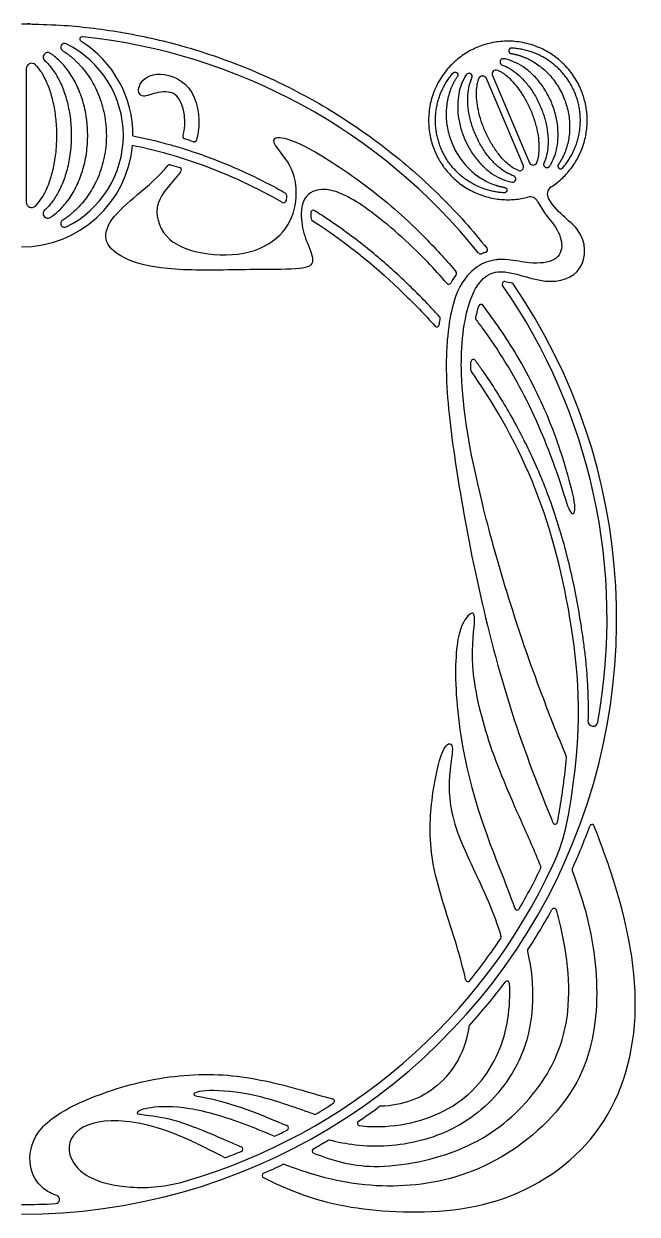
# Model space of a CAD drawing. Header units: millimetres. Extents: x -100 to 100, y -104 to 91.
# Drawn here: x 72.69 to 97.11, y -23.82 to 23.57 of the extents above; entities that cross this region are included whole.
import ezdxf

# ---------------------------------------------------------------- set-up
doc = ezdxf.new("R2010")
doc.units = ezdxf.units.MM
doc.header["$MEASUREMENT"] = 0
doc.layers.add('Layer 03', color=5, linetype='Continuous')

msp = doc.modelspace()

# ---------------------------------------------------------------- linework, layer by layer
at = {"layer": 'Layer 03'}
for p, q in [((72.789, 21.781), (72.789, 16.468)), ((91.096, 21.405), (92.575, 17.929)), ((91.347, 21.511), (92.826, 18.036))]:
    msp.add_line(p, q, dxfattribs=at)
for centre, radius, start, end in [((74.315, 22.631), 0.153, 63.9125, 237.7591), ((72.598, 19.125), 4.057, 296.0875, 63.9125), ((75.019, 22.96), 0.0956, 84.0133, 237.7326), ((72.598, 19.125), 4.44, 359.7691, 57.7326), ((72.598, -0.129), 23.31, 38.6828, 84.0133), ((73.644, 22.239), 0.184, 56.3767, 228.1008), ((73.004, 21.781), 0.215, 45.9615, 180), ((90.41, 21.467), 0.131, 334.9506, 146.6746), ((91.487, 21.571), 0.153, 69.0132, 203.0513), ((79.122, 19.075), 0.0956, 165.4143, 252.959), ((72.598, 19.125), 4.44, 270, 354.775), ((79.473, 18.964), 0.0956, 251.9143, 345.4514), ((92.966, 18.096), 0.153, 203.0513, 337.1073), ((78.499, 17.864), 0.0956, 73.6974, 141.7651), ((78.871, 17.751), 0.0956, 323.3697, 72.5106), ((92.435, 17.869), 0.153, 248.9954, 23.0513), ((92.144, 17.392), 0.131, 259.4259, 71.1515), ((93.867, 16.789), 0.34, 123.0332, 211.7879), ((83.056, 16.747), 0.0956, 357.5485, 60.4766), ((92.844, 16.337), 0.34, 28.053, 104.6325), ((73.004, 16.468), 0.215, 180, 314.056), ((73.644, 16.01), 0.184, 131.8998, 303.6254), ((83.037, 16.537), 0.0956, 240.2651, 352.4217), ((84.216, 16.048), 0.0956, 57.4394, 177.0646), ((74.315, 15.618), 0.153, 122.2408, 296.0875), ((84.22, 15.818), 0.0956, 184.5537, 237.1834), ((90.869, 14.5), 0.0956, 218.6828, 292.7717), ((91.059, 14.57), 0.0956, 287.3037, 38.5263), ((89.822, 13.639), 0.0956, 324.704, 40.2772), ((91.831, 13.21), 0.0956, 82.848, 214.7421), ((72.598, -0.129), 23.693, 270, 34.2804), ((89.611, 13.291), 0.0956, 220.8521, 332.8006), ((72.598, -0.129), 23.31, 349.8624, 34.7421), ((92.096, 13.162), 0.0956, 34.2804, 78.857), ((90.889, 12.305), 0.0956, 37.1072, 161.7747), ((89.173, 11.843), 0.0956, 350.5792, 42.2185), ((90.765, 11.853), 0.0956, 167.3886, 216.7651), ((89.136, 11.598), 0.0956, 221.8105, 352.1614), ((90.585, 10.11), 0.0956, 36.0647, 179.4964), ((90.587, 9.779), 0.0956, 181.1016, 215.3396), ((95.348, -4.196), 0.2, 178.7093, 349.8624), ((94.201, -5.644), 0.0956, 354.7276, 22.0742), ((86.597, -6.588), 7.893, 335.2295, 350.1814), ((93.842, -8.199), 0.0956, 202.2651, 349.6021), ((72.598, -0.129), 24.076, 335.5954, 339.9746), ((95.308, -8.406), 0.0956, 21.0892, 159.9746), ((72.598, -0.129), 23.31, 286.1511, 335.2295), ((72.598, -0.129), 22.928, 329.7793, 334.3673), ((93.183, -10.006), 0.0956, 334.3673, 22.0346), ((94.61, -10.116), 0.0956, 155.5954, 200.5914), ((92.327, -11.621), 0.0956, 199.5977, 329.7793), ((72.598, -0.129), 24.076, 326.8696, 331.2882), ((93.797, -11.741), 0.0956, 16.3476, 151.2882), ((91.594, -12.796), 0.0956, 326.3028, 16.3257), ((72.598, -0.129), 22.928, 321.1148, 326.3028), ((92.84, -13.339), 0.0956, 146.8696, 192.4072), ((90.371, -14.462), 0.0956, 191.8134, 321.1148), ((72.598, -0.129), 24.076, 317.7808, 323.1054), ((91.929, -14.64), 0.0956, 3.4064, 143.1054), ((90.499, -16.371), 0.0956, 137.7808, 172.734), ((72.598, -0.129), 22.928, 300.7483, 302.7817), ((84.96, -19.325), 0.0956, 302.7817, 75.2032), ((84.271, -19.751), 0.0956, 250.9225, 300.7483), ((72.598, -0.129), 24.076, 303.8558, 306.2682), ((86.897, -19.617), 0.0956, 91.2383, 126.2682), ((83.133, -20.385), 0.0956, 297.4783, 67.9061), ((86.064, -20.201), 0.0956, 123.8558, 263.1564), ((82.669, -20.62), 0.0956, 246.7605, 296.1738), ((72.598, -0.129), 22.928, 296.1738, 297.4783), ((72.598, -0.129), 22.928, 290.7979, 292.4423), ((81.314, -21.232), 0.0956, 292.4423, 66.5897), ((84.263, -21.299), 0.0956, 118.856, 248.2568), ((72.598, -0.129), 24.076, 298.856, 300.436), ((84.843, -20.969), 0.0956, 75.5919, 120.436), ((80.705, -21.473), 0.0956, 242.4885, 290.7979), ((82.272, -22.279), 0.0956, 113.5935, 243.829), ((72.598, -0.129), 24.076, 293.5935, 295.5627), ((83.028, -21.934), 0.0956, 69.4264, 115.5627), ((77.401, -16.712), 6.045, 265.6189, 286.1512), ((73.949, -23.232), 0.168, 273.3457, 70.4522), ((72.598, -0.129), 23.31, 270, 273.3458)]:
    msp.add_arc(centre, radius, start, end, dxfattribs=at)
for points, weights, knots in [([(72.598, 23.564), (72.808, 23.564), (73.019, 23.561), (84.18, 23.362), (91.134, 14.629)], [0.992760493881, 0.996334370706, 1, 0.836707611207, 0.855491163576], [2870.146838, 2870.146838, 2870.146838, 2871.414128, 2871.414128, 2927.867934, 2927.867934, 2927.867934]), ([(93.682, 17.074), (95.902, 18.518), (94.865, 20.956), (93.629, 23.86), (90.725, 22.624)], [0.938500636206, 0.742017584242, 1, 0.707106851018, 0.999999860338], [1665.750655, 1665.750655, 1665.750655, 1681.808451, 1681.808451, 1700.039221, 1700.039221, 1700.039221]), ([(74.233, 22.502), (74.794, 22.148), (75.203, 21.584), (77.358, 18.612), (74.753, 16.152), (74.51, 15.922), (74.233, 15.748)], [0.890583702498, 0.927194164786, 1, 0.707106781187, 1, 0.962732624109, 0.934948959118], [284.525732, 284.525732, 284.525732, 288.666979, 288.666979, 305.326953, 305.326953, 307.446748, 307.446748, 307.446748]), ([(90.725, 22.624), (87.821, 21.389), (89.057, 18.485), (90.123, 15.979), (92.758, 16.667)], [0.999999860338, 0.707106851018, 1, 0.736691365402, 0.946807396181], [1700.039221, 1700.039221, 1700.039221, 1718.26999, 1718.26999, 1734.659307, 1734.659307, 1734.659307]), ([(92.114, 22.6), (92.011, 22.606), (92, 22.503), (91.989, 22.401), (92.091, 22.384)], [1, 0.725834879136, 1, 0.725835075234, 0.999999607804], [283.312054, 283.312054, 283.312054, 283.918893, 283.918893, 284.525732, 284.525732, 284.525732]), ([(92.091, 22.384), (92.556, 22.309), (92.98, 22.054), (95.217, 20.71), (94.198, 18.376), (94.103, 18.158), (93.971, 17.966)], [0.89058375487, 0.927194216861, 1, 0.707106781187, 1, 0.962732632382, 0.934948971452], [284.525732, 284.525732, 284.525732, 288.666977, 288.666977, 305.326953, 305.326953, 307.446748, 307.446748, 307.446748]), ([(94.142, 17.833), (95.319, 19.194), (94.615, 20.85), (93.91, 22.505), (92.114, 22.6)], [0.999999927737, 0.848452568485, 1, 0.848452532354, 1], [257.419302, 257.419302, 257.419302, 270.365676, 270.365676, 283.312054, 283.312054, 283.312054]), ([(91.802, 22.177), (91.683, 22.2), (91.652, 22.082), (91.621, 21.965), (91.736, 21.925)], [0.999999770907, 0.732174565689, 1, 0.732174578852, 0.999999744582], [203.986568, 203.986568, 203.986568, 204.705884, 204.705884, 205.425199, 205.425199, 205.425199]), ([(91.808, 16.84), (90.012, 16.935), (89.307, 18.591), (88.603, 20.247), (89.78, 21.607)], [0.999999927737, 0.848452568485, 1, 0.848452604617, 0.999999855473], [257.419302, 257.419302, 257.419302, 270.365679, 270.365679, 283.312054, 283.312054, 283.312054]), ([(89.951, 21.474), (89.683, 21.087), (89.573, 20.604), (88.99, 18.06), (91.379, 17.176), (91.602, 17.093), (91.831, 17.056)], [0.890583702498, 0.927194164786, 1, 0.707106781187, 1, 0.962732632382, 0.934948971452], [233.284607, 233.284607, 233.284607, 237.425855, 237.425855, 254.085829, 254.085829, 256.205623, 256.205623, 256.205623]), ([(89.78, 21.607), (89.847, 21.685), (89.929, 21.622), (90.01, 21.559), (89.951, 21.474)], [0.999999869268, 0.725834944502, 1, 0.725835075234, 0.999999607804], [232.070929, 232.070929, 232.070929, 232.677768, 232.677768, 233.284607, 233.284607, 233.284607]), ([(90.815, 21.404), (90.854, 21.498), (90.956, 21.498), (91.057, 21.498), (91.096, 21.405)], [0.999997944886, 0.833794013479, 1, 0.83379306517, 0.999999841493], [150.512553, 150.512553, 150.512553, 151.170107, 151.170107, 151.827665, 151.827665, 151.827665]), ([(93.394, 18.029), (93.343, 17.919), (93.449, 17.86), (93.555, 17.801), (93.621, 17.902)], [0.999999340264, 0.732170111921, 1, 0.732169845908, 0.999999872289], [220.857816, 220.857816, 220.857816, 221.577138, 221.577138, 222.296461, 222.296461, 222.296461]), ([(93.971, 17.966), (93.912, 17.882), (93.993, 17.819), (94.075, 17.755), (94.142, 17.833)], [0.999999645777, 0.725834874493, 1, 0.725834828114, 0.999999738536], [307.446748, 307.446748, 307.446748, 308.053587, 308.053587, 308.660427, 308.660427, 308.660427]), ([(91.831, 17.056), (91.933, 17.04), (91.922, 16.937), (91.911, 16.835), (91.808, 16.84)], [0.999999515046, 0.725834939859, 1, 0.725834828114, 0.999999738536], [256.205623, 256.205623, 256.205623, 256.812463, 256.812463, 257.419302, 257.419302, 257.419302])]:
    msp.add_rational_spline(points, weights, degree=2, knots=knots, dxfattribs=at)
for points, knots in [([(73.746, 15.857), (73.788, 15.885), (73.974, 16.018), (74.282, 16.305), (74.635, 16.784), (74.926, 17.366), (75.136, 18.042), (75.243, 18.779), (75.239, 19.531), (75.125, 20.25), (74.918, 20.898), (74.637, 21.46), (74.287, 21.941), (73.974, 22.233), (73.784, 22.367), (73.746, 22.392)], [185.247051, 185.247051, 185.247051, 185.247051, 185.676092, 187.151425, 188.657485, 190.286821, 192.014164, 193.799116, 195.591001, 197.337633, 198.994629, 200.531622, 202.038589, 203.602555, 203.986568, 203.986568, 203.986568, 203.986568]), ([(73.154, 16.314), (73.173, 16.332), (73.272, 16.433), (73.442, 16.663), (73.643, 17.058), (73.817, 17.559), (73.946, 18.155), (74.013, 18.814), (74.01, 19.49), (73.939, 20.134), (73.812, 20.705), (73.644, 21.187), (73.475, 21.523), (73.324, 21.746), (73.228, 21.861), (73.17, 21.92), (73.154, 21.936)], [167.032394, 167.032394, 167.032394, 167.032394, 167.235926, 168.130312, 169.145711, 170.343418, 171.696832, 173.149876, 174.626126, 176.045191, 177.340326, 178.470167, 179.489, 179.972147, 180.437051, 180.615064, 180.615064, 180.615064, 180.615064]), ([(73.522, 22.103), (73.635, 22.001), (73.848, 21.762), (74.114, 21.322), (74.333, 20.798), (74.495, 20.189), (74.585, 19.509), (74.589, 18.798), (74.504, 18.101), (74.339, 17.465), (74.113, 16.923), (73.843, 16.483), (73.636, 16.25), (73.522, 16.147)], [205.425199, 205.425199, 205.425199, 205.425199, 206.65543, 207.905715, 209.227922, 210.694185, 212.268698, 213.895062, 215.505661, 217.035932, 218.43758, 219.685666, 220.857816, 220.857816, 220.857816, 220.857816]), ([(91.736, 21.925), (91.839, 21.89), (92.044, 21.793), (92.341, 21.58), (92.63, 21.298), (92.906, 20.945), (93.154, 20.525), (93.354, 20.061), (93.493, 19.581), (93.562, 19.12), (93.565, 18.702), (93.511, 18.339), (93.44, 18.129), (93.394, 18.029)], [205.425199, 205.425199, 205.425199, 205.425199, 206.65543, 207.905715, 209.227922, 210.694185, 212.268698, 213.895062, 215.505661, 217.035932, 218.43758, 219.685666, 220.857816, 220.857816, 220.857816, 220.857816]), ([(93.621, 17.902), (93.641, 17.933), (93.726, 18.071), (93.848, 18.345), (93.945, 18.756), (93.973, 19.218), (93.922, 19.719), (93.788, 20.231), (93.575, 20.721), (93.3, 21.16), (92.985, 21.526), (92.644, 21.815), (92.282, 22.032), (91.996, 22.136), (91.834, 22.171), (91.802, 22.177)], [185.247051, 185.247051, 185.247051, 185.247051, 185.676092, 187.151425, 188.657485, 190.286821, 192.014164, 193.799116, 195.591001, 197.337633, 198.994629, 200.531622, 202.038589, 203.602554, 203.986568, 203.986568, 203.986568, 203.986568]), ([(79.03, 19.099), (79.105, 19.387), (79.139, 20), (78.8, 20.934), (77.895, 20.839), (77.347, 20.576), (77.156, 21.053), (77.8, 21.761), (79.492, 21.263), (79.737, 19.76), (79.593, 19.046), (79.565, 18.94)], [87.239201, 87.239201, 87.239201, 87.239201, 91.165333, 96.044121, 100.922908, 105.801696, 110.680483, 115.559271, 120.438058, 125.316846, 126.187102, 126.187102, 126.187102, 126.187102]), ([(90.301, 21.538), (90.283, 21.511), (90.196, 21.37), (90.073, 21.092), (89.978, 20.681), (89.95, 20.235), (89.995, 19.753), (90.121, 19.251), (90.327, 18.758), (90.602, 18.306), (90.928, 17.922), (91.28, 17.622), (91.644, 17.407), (91.926, 17.305), (92.084, 17.27), (92.12, 17.263)], [167.879399, 167.879399, 167.879399, 167.879399, 168.263413, 169.827378, 171.334346, 172.871338, 174.528334, 176.274966, 178.066851, 179.851803, 181.579146, 183.208482, 184.714542, 186.189875, 186.618916, 186.618916, 186.618916, 186.618916]), ([(92.186, 17.515), (92.082, 17.551), (91.882, 17.645), (91.583, 17.858), (91.284, 18.15), (90.999, 18.52), (90.75, 18.952), (90.554, 19.419), (90.424, 19.889), (90.36, 20.332), (90.357, 20.735), (90.41, 21.097), (90.482, 21.313), (90.528, 21.411)], [188.057561, 188.057561, 188.057561, 188.057561, 189.229711, 190.477797, 191.879446, 193.409716, 195.020315, 196.646679, 198.221192, 199.687455, 201.009662, 202.259947, 203.490178, 203.490178, 203.490178, 203.490178]), ([(92.38, 17.727), (92.363, 17.733), (92.27, 17.772), (92.094, 17.875), (91.852, 18.078), (91.6, 18.356), (91.349, 18.711), (91.122, 19.123), (90.936, 19.566), (90.803, 20.007), (90.727, 20.416), (90.703, 20.778), (90.72, 21.045), (90.757, 21.233), (90.787, 21.335), (90.809, 21.39), (90.815, 21.404)], [136.929883, 136.929883, 136.929883, 136.929883, 137.133416, 138.027801, 139.0432, 140.240906, 141.59432, 143.047364, 144.523613, 145.942678, 147.237813, 148.367653, 149.386486, 149.869633, 150.334537, 150.512553, 150.512553, 150.512553, 150.512553]), ([(93.107, 18.036), (93.114, 18.053), (93.151, 18.147), (93.198, 18.345), (93.22, 18.66), (93.194, 19.035), (93.113, 19.461), (92.973, 19.911), (92.783, 20.352), (92.557, 20.753), (92.315, 21.092), (92.071, 21.361), (91.867, 21.533), (91.706, 21.637), (91.612, 21.686), (91.557, 21.708), (91.542, 21.714)], [167.032394, 167.032394, 167.032394, 167.032394, 167.235926, 168.130312, 169.145711, 170.343417, 171.696831, 173.149874, 174.626124, 176.045189, 177.340323, 178.470164, 179.488997, 179.972143, 180.437047, 180.615064, 180.615064, 180.615064, 180.615064]), ([(78.947, 17.694), (78.936, 17.679), (78.585, 17.212), (77.776, 16.5), (78.182, 14.973), (79.71, 14.343), (81.785, 14.337), (83.149, 15.225), (83.617, 16.48), (83.474, 17.873), (82.532, 18.834), (82.693, 19.156), (83.899, 18.781), (86.669, 16.945), (88.54, 15.228), (89.53, 14.131), (89.895, 13.701)], [759.431287, 759.431287, 759.431287, 759.431287, 759.592858, 764.471646, 769.350434, 774.229221, 779.108009, 783.986796, 788.865584, 793.744372, 798.623159, 803.501947, 808.380734, 813.259522, 818.13831, 821.097701, 821.097701, 821.097701, 821.097701]), ([(78.498, 18.759), (78.575, 18.738), (79.003, 18.616), (79.426, 18.479), (79.77, 18.358)], [2994.521911, 2994.521911, 2994.521911, 2994.521911, 2995.148345, 2998.008986, 2998.008986, 2998.008986, 2998.008986]), ([(79.77, 18.358), (79.919, 18.305), (80.523, 18.083), (81.531, 17.657), (82.483, 17.176), (82.99, 16.894), (83.103, 16.83)], [2998.008986, 2998.008986, 2998.008986, 2998.008986, 2999.246301, 3003.057254, 3006.585439, 3007.605467, 3007.605467, 3007.605467, 3007.605467]), ([(89.539, 13.228), (89.283, 13.525), (88.259, 14.65), (86.388, 16.281), (84.796, 17.144), (83.777, 16.802), (83.69, 15.751), (83.92, 14.922), (84.334, 14.046), (83.875, 13.767), (82.099, 13.807), (78.802, 13.705), (76.894, 14.044), (75.859, 14.751), (75.982, 15.661), (77.013, 16.616), (78, 17.413), (78.374, 17.861), (78.423, 17.923)], [822.944997, 822.944997, 822.944997, 822.944997, 824.619359, 829.498146, 834.376934, 839.255721, 844.134509, 849.013297, 853.892084, 858.770872, 863.649659, 868.528447, 873.407234, 878.286022, 883.164809, 888.043597, 892.922385, 893.709595, 893.709595, 893.709595, 893.709595]), ([(83.151, 16.743), (83.15, 16.708), (83.145, 16.635), (83.137, 16.562), (83.132, 16.525)], [3007.8800428, 3007.8800428, 3007.8800428, 3007.8800428, 3008.1570148, 3008.4525048, 3008.4525048, 3008.4525048, 3008.4525048]), ([(92.393, 13.576), (92.732, 13.482), (93.688, 13.166), (95.113, 13.616), (95.06, 15.456), (93.991, 15.943), (93.578, 16.61)], [1628.458223, 1628.458223, 1628.458223, 1628.458223, 1634.669737, 1644.992604, 1655.315472, 1664.372191, 1664.372191, 1664.372191, 1664.372191]), ([(89.244, 11.907), (89.103, 12.062), (88.777, 12.411), (88.252, 12.942), (87.664, 13.508), (87.039, 14.074), (86.357, 14.645), (85.603, 15.224), (84.915, 15.706), (84.458, 16.006), (84.286, 16.116), (84.267, 16.128)], [310.118415, 310.118415, 310.118415, 310.118415, 311.764529, 313.8587, 315.976268, 318.166226, 320.47338, 322.943402, 325.624139, 327.058933, 327.2305, 327.2305, 327.2305, 327.2305]), ([(93.145, 16.497), (93.407, 16.006), (93.875, 15.545), (94.202, 14.767), (93.939, 14.097), (92.979, 13.99), (92.251, 14.144), (91.966, 14.172)], [1489.235461, 1489.235461, 1489.235461, 1489.235461, 1495.232365, 1502.158749, 1509.085134, 1516.011518, 1520.616392, 1520.616392, 1520.616392, 1520.616392]), ([(84.12, 16.053), (84.118, 16.002), (84.118, 15.921), (84.122, 15.84), (84.125, 15.81)], [327.7524637, 327.7524637, 327.7524637, 327.7524637, 328.1511693, 328.3871835, 328.3871835, 328.3871835, 328.3871835]), ([(84.168, 15.737), (85.746, 14.719), (87.305, 13.376), (88.656, 11.991), (89.065, 11.534)], [328.616824, 328.616824, 328.616824, 328.616824, 343.764017, 350.622404, 350.622404, 350.622404, 350.622404]), ([(91.087, 14.478), (91.064, 14.471), (91.003, 14.451), (90.943, 14.428), (90.906, 14.412)], [2928.353234, 2928.353234, 2928.353234, 2928.353234, 2928.5443614, 2928.8570109, 2928.8570109, 2928.8570109, 2928.8570109]), ([(90.742, 13.889), (90.642, 13.82), (90.223, 13.472), (89.784, 12.719), (89.589, 11.457), (89.549, 10.973)], [1527.834128, 1527.834128, 1527.834128, 1527.834128, 1529.864286, 1536.790669, 1540.389392, 1540.389392, 1540.389392, 1540.389392]), ([(91.966, 14.172), (91.822, 14.186), (91.661, 14.193), (91.505, 14.177), (91.487, 14.174)], [1520.616392, 1520.616392, 1520.616392, 1520.616392, 1522.937902, 1523.252353, 1523.252353, 1523.252353, 1523.252353]), ([(89.9, 13.584), (89.881, 13.557), (89.828, 13.479), (89.76, 13.367), (89.713, 13.28), (89.696, 13.247)], [821.427451, 821.427451, 821.427451, 821.427451, 821.681069, 822.167453, 822.45653, 822.45653, 822.45653, 822.45653]), ([(90.11, 10.269), (90.134, 11.375), (90.417, 12.718), (90.868, 13.338), (91.05, 13.481)], [1605.15402, 1605.15402, 1605.15402, 1605.15402, 1614.024005, 1618.879384, 1618.879384, 1618.879384, 1618.879384]), ([(91.05, 13.481), (91.255, 13.642), (91.515, 13.714), (91.813, 13.693), (91.844, 13.69)], [1618.879384, 1618.879384, 1618.879384, 1618.879384, 1624.346871, 1624.967748, 1624.967748, 1624.967748, 1624.967748]), ([(90.798, 12.335), (90.778, 12.276), (90.732, 12.124), (90.693, 11.969), (90.672, 11.874)], [436.885601, 436.885601, 436.885601, 436.885601, 437.372502, 438.134584, 438.134584, 438.134584, 438.134584]), ([(90.689, 11.796), (90.774, 11.683), (91.535, 10.647), (92.79, 8.654), (94.094, 5.289), (94.424, 3.925), (94.736, 4.108), (94.397, 5.492), (93.959, 6.91), (93.623, 7.736), (93.287, 8.561), (92.474, 10.251), (91.433, 11.743), (90.965, 12.363)], [397.716422, 397.716422, 397.716422, 397.716422, 398.319536, 403.198324, 408.077111, 412.955899, 417.834687, 422.713474, 427.592262, 427.592262, 427.592262, 432.471049, 436.341637, 436.341637, 436.341637, 436.341637]), ([(89.231, 11.585), (89.233, 11.6), (89.244, 11.681), (89.257, 11.762), (89.267, 11.827)], [351.191167, 351.191167, 351.191167, 351.191167, 351.311177, 351.8311858, 351.8311858, 351.8311858, 351.8311858]), ([(89.516, 10.408), (89.506, 10.122), (89.501, 8.774), (89.856, 6.021), (90.625, 1.621), (91.953, -3.669), (93.146, -6.749), (93.72, -8.156), (93.753, -8.235)], [1541.738878, 1541.738878, 1541.738878, 1541.738878, 1543.717053, 1550.643436, 1557.56982, 1564.496204, 1571.422587, 1571.841263, 1571.841263, 1571.841263, 1571.841263]), ([(90.113, 9.62), (90.112, 9.649), (90.106, 9.872), (90.106, 10.087), (90.11, 10.269)], [1603.488452, 1603.488452, 1603.488452, 1603.488452, 1603.701138, 1605.15402, 1605.15402, 1605.15402, 1605.15402]), ([(90.663, 10.166), (90.752, 10.042), (91.203, 9.41), (91.975, 8.194), (92.735, 6.751), (93.237, 5.621), (93.576, 4.766), (94.003, 3.544), (94.482, 1.781), (94.791, 0.132), (94.963, -1.023), (95.04, -1.644), (95.101, -2.294), (95.152, -3.147), (95.157, -3.784), (95.148, -4.192)], [7552.027864, 7552.027864, 7552.027864, 7552.027864, 7553.224959, 7558.113368, 7563.322027, 7566.001964, 7567.805464, 7570.534542, 7576.152273, 7582.116186, 7583.686403, 7585.313947, 7587.015906, 7588.810363, 7592.010909, 7592.010909, 7592.010909, 7592.010909]), ([(94.29, -5.608), (93.933, -4.729), (92.56, -1.306), (90.698, 4.904), (90.156, 8.26), (90.113, 9.62)], [1579.372371, 1579.372371, 1579.372371, 1579.372371, 1583.055404, 1593.378271, 1603.488452, 1603.488452, 1603.488452, 1603.488452]), ([(94.374, -7.934), (94.974, -4.473), (94.59, -0.075), (93.258, 5.177), (91.473, 8.353), (90.544, 9.675), (90.509, 9.724)], [7503.64818, 7503.64818, 7503.64818, 7503.64818, 7518.145213, 7533.953515, 7549.761817, 7550.382282, 7550.382282, 7550.382282, 7550.382282]), ([(93.272, -9.97), (93.024, -9.358), (92.203, -7.528), (91.105, -4.999), (90.385, -1.804), (90.758, 0.179), (90.405, 0.14), (89.837, -0.785), (89.862, -4.131), (90.722, -7.925), (91.867, -10.614), (92.237, -11.653)], [528.39926, 528.39926, 528.39926, 528.39926, 531.66819, 538.594574, 545.520957, 552.447341, 559.373725, 566.300109, 573.226493, 580.152877, 584.748366, 584.748366, 584.748366, 584.748366]), ([(90.277, -14.482), (90.185, -14.04), (89.755, -12.492), (88.789, -9.823), (88.875, -7.3), (89.359, -5.029), (89.88, -5.029), (89.582, -6.183), (89.622, -8.277), (91.016, -10.847), (91.554, -12.32), (91.686, -12.769)], [636.088821, 636.088821, 636.088821, 636.088821, 638.930898, 645.857282, 652.783665, 659.710049, 666.636433, 673.562816, 680.4892, 687.415584, 690.477692, 690.477692, 690.477692, 690.477692]), ([(93.936, -8.216), (93.964, -8.061), (94.05, -7.573), (94.181, -6.72), (94.263, -6.02), (94.296, -5.653)], [1572.484142, 1572.484142, 1572.484142, 1572.484142, 1573.725824, 1576.366561, 1579.253049, 1579.253049, 1579.253049, 1579.253049]), ([(82.23, -22.365), (82.521, -22.508), (84.162, -23.278), (86.739, -23.822), (91.653, -23.727), (95.894, -20.922), (97.453, -16.115), (96.671, -11.806), (95.628, -8.969), (95.397, -8.371)], [653.584013, 653.584013, 653.584013, 653.584013, 655.774449, 666.097316, 676.420183, 686.743049, 697.065916, 707.388783, 710.056854, 710.056854, 710.056854, 710.056854]), ([(94.52, -10.149), (94.72, -10.681), (95.309, -12.414), (95.701, -15.552), (94.877, -19.064), (91.535, -22.022), (87.805, -22.909), (85.086, -22.555), (83.451, -21.99), (83.061, -21.844)], [715.593251, 715.593251, 715.593251, 715.593251, 718.599331, 725.525714, 732.452098, 739.378482, 746.304866, 753.231249, 755.445149, 755.445149, 755.445149, 755.445149]), ([(84.228, -21.387), (84.937, -21.67), (86.55, -22.177), (90.431, -21.372), (92.939, -19.383), (94.623, -16.473), (94.351, -13.372), (93.928, -11.846), (93.889, -11.714)], [617.095966, 617.095966, 617.095966, 617.095966, 623.078393, 630.004777, 636.931161, 643.857545, 650.783929, 651.444752, 651.444752, 651.444752, 651.444752]), ([(92.746, -13.36), (93.057, -14.774), (92.925, -17.325), (90.985, -19.896), (88.53, -21.057), (86.357, -21.194), (85.191, -20.96), (84.866, -20.876)], [657.008871, 657.008871, 657.008871, 657.008871, 663.679758, 670.606142, 677.532526, 684.458909, 687.30535, 687.30535, 687.30535, 687.30535]), ([(86.053, -20.296), (86.192, -20.313), (87.358, -20.411), (89.872, -19.873), (91.803, -17.541), (92.081, -15.587), (92.024, -14.634)], [670.440059, 670.440059, 670.440059, 670.440059, 671.403157, 678.329541, 685.255924, 691.792364, 691.792364, 691.792364, 691.792364]), ([(90.404, -16.359), (90.282, -17.312), (89.35, -18.933), (87.744, -19.503), (86.895, -19.521)], [653.848817, 653.848817, 653.848817, 653.848817, 660.651459, 667.071563, 667.071563, 667.071563, 667.071563]), ([(73.867, -23.022), (73.676, -22.942), (73.279, -22.682), (72.83, -21.973), (73.041, -20.495), (74.688, -19.375), (77.701, -18.351), (80.848, -18.14), (83.188, -18.706), (84.584, -19.126), (84.985, -19.232)], [7253.473252, 7253.473252, 7253.473252, 7253.473252, 7256.627318, 7263.553701, 7270.480085, 7277.406468, 7284.332852, 7291.259236, 7298.185619, 7301.006462, 7301.006462, 7301.006462, 7301.006462]), ([(84.24, -19.842), (84.069, -19.782), (83.091, -19.431), (81.623, -18.955), (79.653, -18.846), (79.302, -19.116), (79.95, -19.143), (81.713, -19.667), (82.683, -20.099), (83.169, -20.297)], [7303.964306, 7303.964306, 7303.964306, 7303.964306, 7305.381203, 7312.307586, 7319.23397, 7326.160354, 7333.086737, 7340.013121, 7345.476246, 7345.476246, 7345.476246, 7345.476246]), ([(82.632, -20.708), (82.254, -20.546), (81.092, -20.06), (79.17, -19.505), (77.57, -19.55), (77.1, -19.785), (77.313, -19.863), (78.555, -19.964), (79.949, -20.532), (81.154, -21.058), (81.352, -21.144)], [7347.648336, 7347.648336, 7347.648336, 7347.648336, 7350.938391, 7357.864775, 7364.791158, 7371.717542, 7378.643925, 7385.570309, 7392.496692, 7393.791267, 7393.791267, 7393.791267, 7393.791267]), ([(80.661, -21.558), (80.107, -21.27), (78.246, -20.32), (75.942, -19.915), (74.41, -20.555), (74.421, -21.885), (75.688, -22.644), (76.939, -22.74)], [7396.336296, 7396.336296, 7396.336296, 7396.336296, 7400.539658, 7410.862525, 7421.185392, 7431.508259, 7439.545081, 7439.545081, 7439.545081, 7439.545081])]:
    msp.add_open_spline(points, degree=3, knots=knots, dxfattribs=at)
for points in [[(77.038, 19.107), (77.529, 19.009), (78.016, 18.893), (78.498, 18.759)], [(79.443, 18.873), (79.327, 18.911), (79.211, 18.948), (79.094, 18.983)], [(78.306, 18.415), (77.893, 18.528), (77.464, 18.631), (77.019, 18.72)], [(79.604, 18.011), (79.189, 18.156), (78.757, 18.292), (78.306, 18.415)], [(82.99, 16.454), (82.022, 17.007), (80.9, 17.556), (79.604, 18.011)], [(78.525, 17.956), (78.652, 17.919), (78.776, 17.881), (78.899, 17.842)], [(91.487, 14.174), (91.218, 14.142), (90.967, 14.043), (90.742, 13.889)], [(91.843, 13.305), (91.935, 13.293), (92.027, 13.274), (92.115, 13.256)], [(91.844, 13.69), (92.017, 13.673), (92.202, 13.628), (92.393, 13.576)], [(89.549, 10.973), (89.534, 10.792), (89.523, 10.603), (89.516, 10.408)], [(90.492, 9.778), (90.489, 9.888), (90.489, 9.999), (90.49, 10.11)], [(74.005, -23.074), (73.955, -23.057), (73.909, -23.039), (73.867, -23.022)]]:
    msp.add_open_spline(points, degree=3, dxfattribs=at)

doc.saveas('drawing.dxf')
